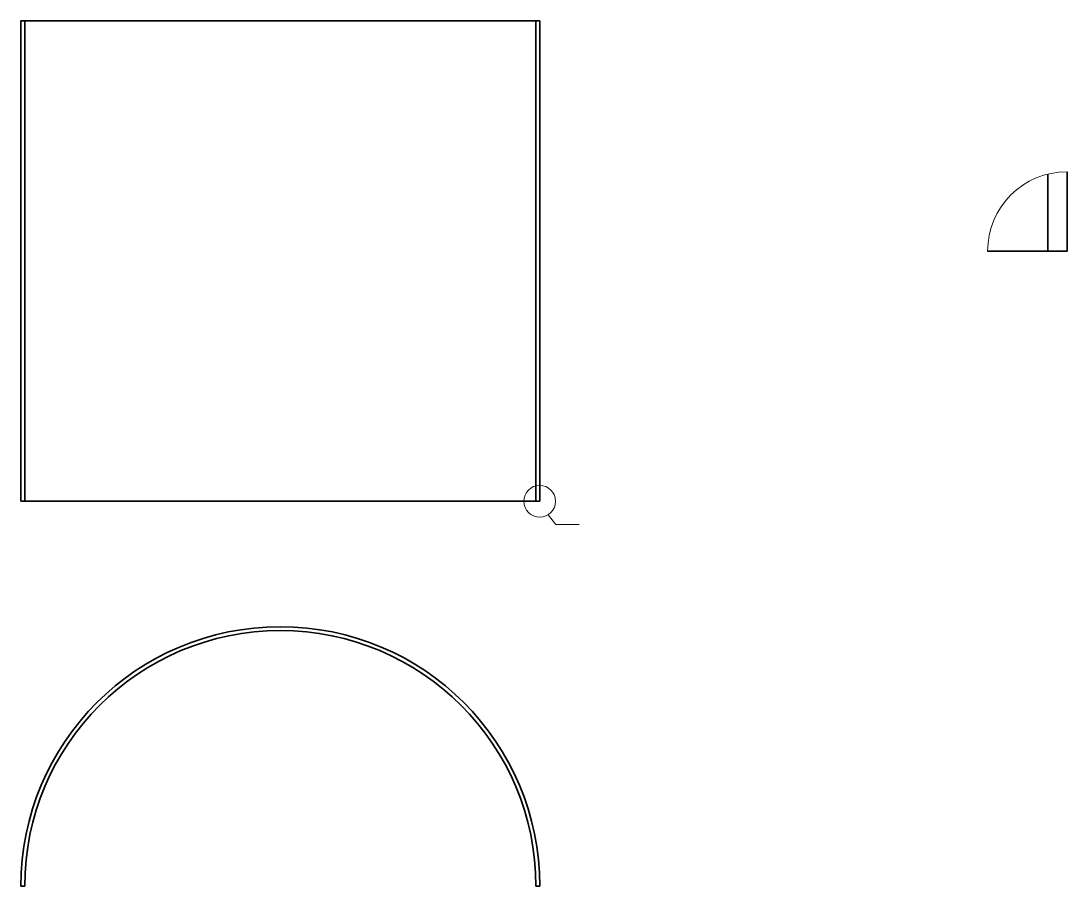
# Model space of a CAD drawing. Header units: millimetres. Extents: x 107 to 651, y 130 to 580.
import ezdxf

# ---------------------------------------------------------------- set-up
doc = ezdxf.new("R2010")
doc.units = ezdxf.units.MM
doc.layers.add('NetDam', color=7, linetype='Continuous', lineweight=35)
doc.layers.add('Netmanh', color=5, linetype='Continuous', lineweight=13)

msp = doc.modelspace()

# ---------------------------------------------------------------- linework, layer by layer
at = {"layer": 'NetDam'}
for p, q in [((106.66, 330.22), (106.66, 580.22)), ((106.66, 580.22), (108.66, 580.22)), ((108.66, 330.22), (108.66, 580.22)), ((108.66, 580.22), (374.66, 580.22)), ((374.66, 330.22), (374.66, 580.22)), ((374.66, 580.22), (376.66, 580.22)), ((376.66, 330.22), (376.66, 580.22)), ((651.05, 460.41), (651.05, 501.73)), ((641.05, 460.41), (641.05, 500.5)), ((609.73, 460.41), (651.05, 460.41)), ((641.05, 460.41), (651.05, 460.41)), ((106.66, 330.22), (108.66, 330.22)), ((108.66, 330.22), (376.66, 330.22)), ((106.66, 129.95), (108.66, 129.95)), ((374.66, 129.95), (376.66, 129.95))]:
    msp.add_line(p, q, dxfattribs=at)
msp.add_arc((241.66, 129.95), 135, 0, 180, dxfattribs=at)
at = {"layer": 'NetDam', "extrusion": (0, 0, -1)}
msp.add_arc((-241.66, 129.95), 133, 0, 180, dxfattribs=at)
at = {"layer": 'Netmanh'}
for p, q in [((381.07, 323.24), (384.98, 318.07)), ((384.98, 318.07), (397.18, 318.07))]:
    msp.add_line(p, q, dxfattribs=at)
msp.add_circle((376.66, 330.22), 8.26, dxfattribs=at)
msp.add_arc((651.05, 460.41), 41.32, 90, 180, dxfattribs=at)

doc.saveas('drawing.dxf')
